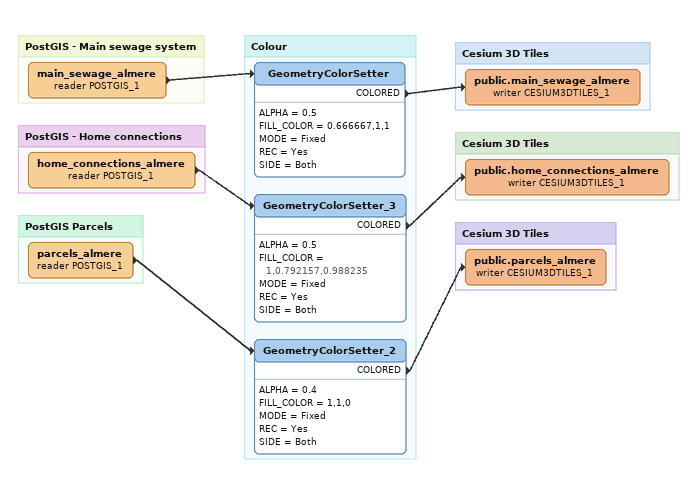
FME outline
Bookmark: PostGIS - Home connections
home_connections_almere (reader POSTGIS_1)
    -> GeometryColorSetter_3

Bookmark: Colour
GeometryColorSetter_3
    ALPHA = 0.5
    FILL_COLOR = 1,0.792157,0.988235
    MODE = Fixed
    REC = Yes
    SIDE = Both
    COLORED -> public.home_connections_almere (writer CESIUM3DTILES_1)
GeometryColorSetter
    ALPHA = 0.5
    FILL_COLOR = 0.666667,1,1
    MODE = Fixed
    REC = Yes
    SIDE = Both
    COLORED -> public.main_sewage_almere (writer CESIUM3DTILES_1)
GeometryColorSetter_2
    ALPHA = 0.4
    FILL_COLOR = 1,1,0
    MODE = Fixed
    REC = Yes
    SIDE = Both
    COLORED -> public.parcels_almere (writer CESIUM3DTILES_1)

Bookmark: Cesium 3D Tiles
public.home_connections_almere (writer CESIUM3DTILES_1)

Bookmark: PostGIS - Main sewage system
main_sewage_almere (reader POSTGIS_1)
    -> GeometryColorSetter

Bookmark: Cesium 3D Tiles
public.main_sewage_almere (writer CESIUM3DTILES_1)

Bookmark: PostGIS Parcels
parcels_almere (reader POSTGIS_1)
    -> GeometryColorSetter_2

Bookmark: Cesium 3D Tiles
public.parcels_almere (writer CESIUM3DTILES_1)
